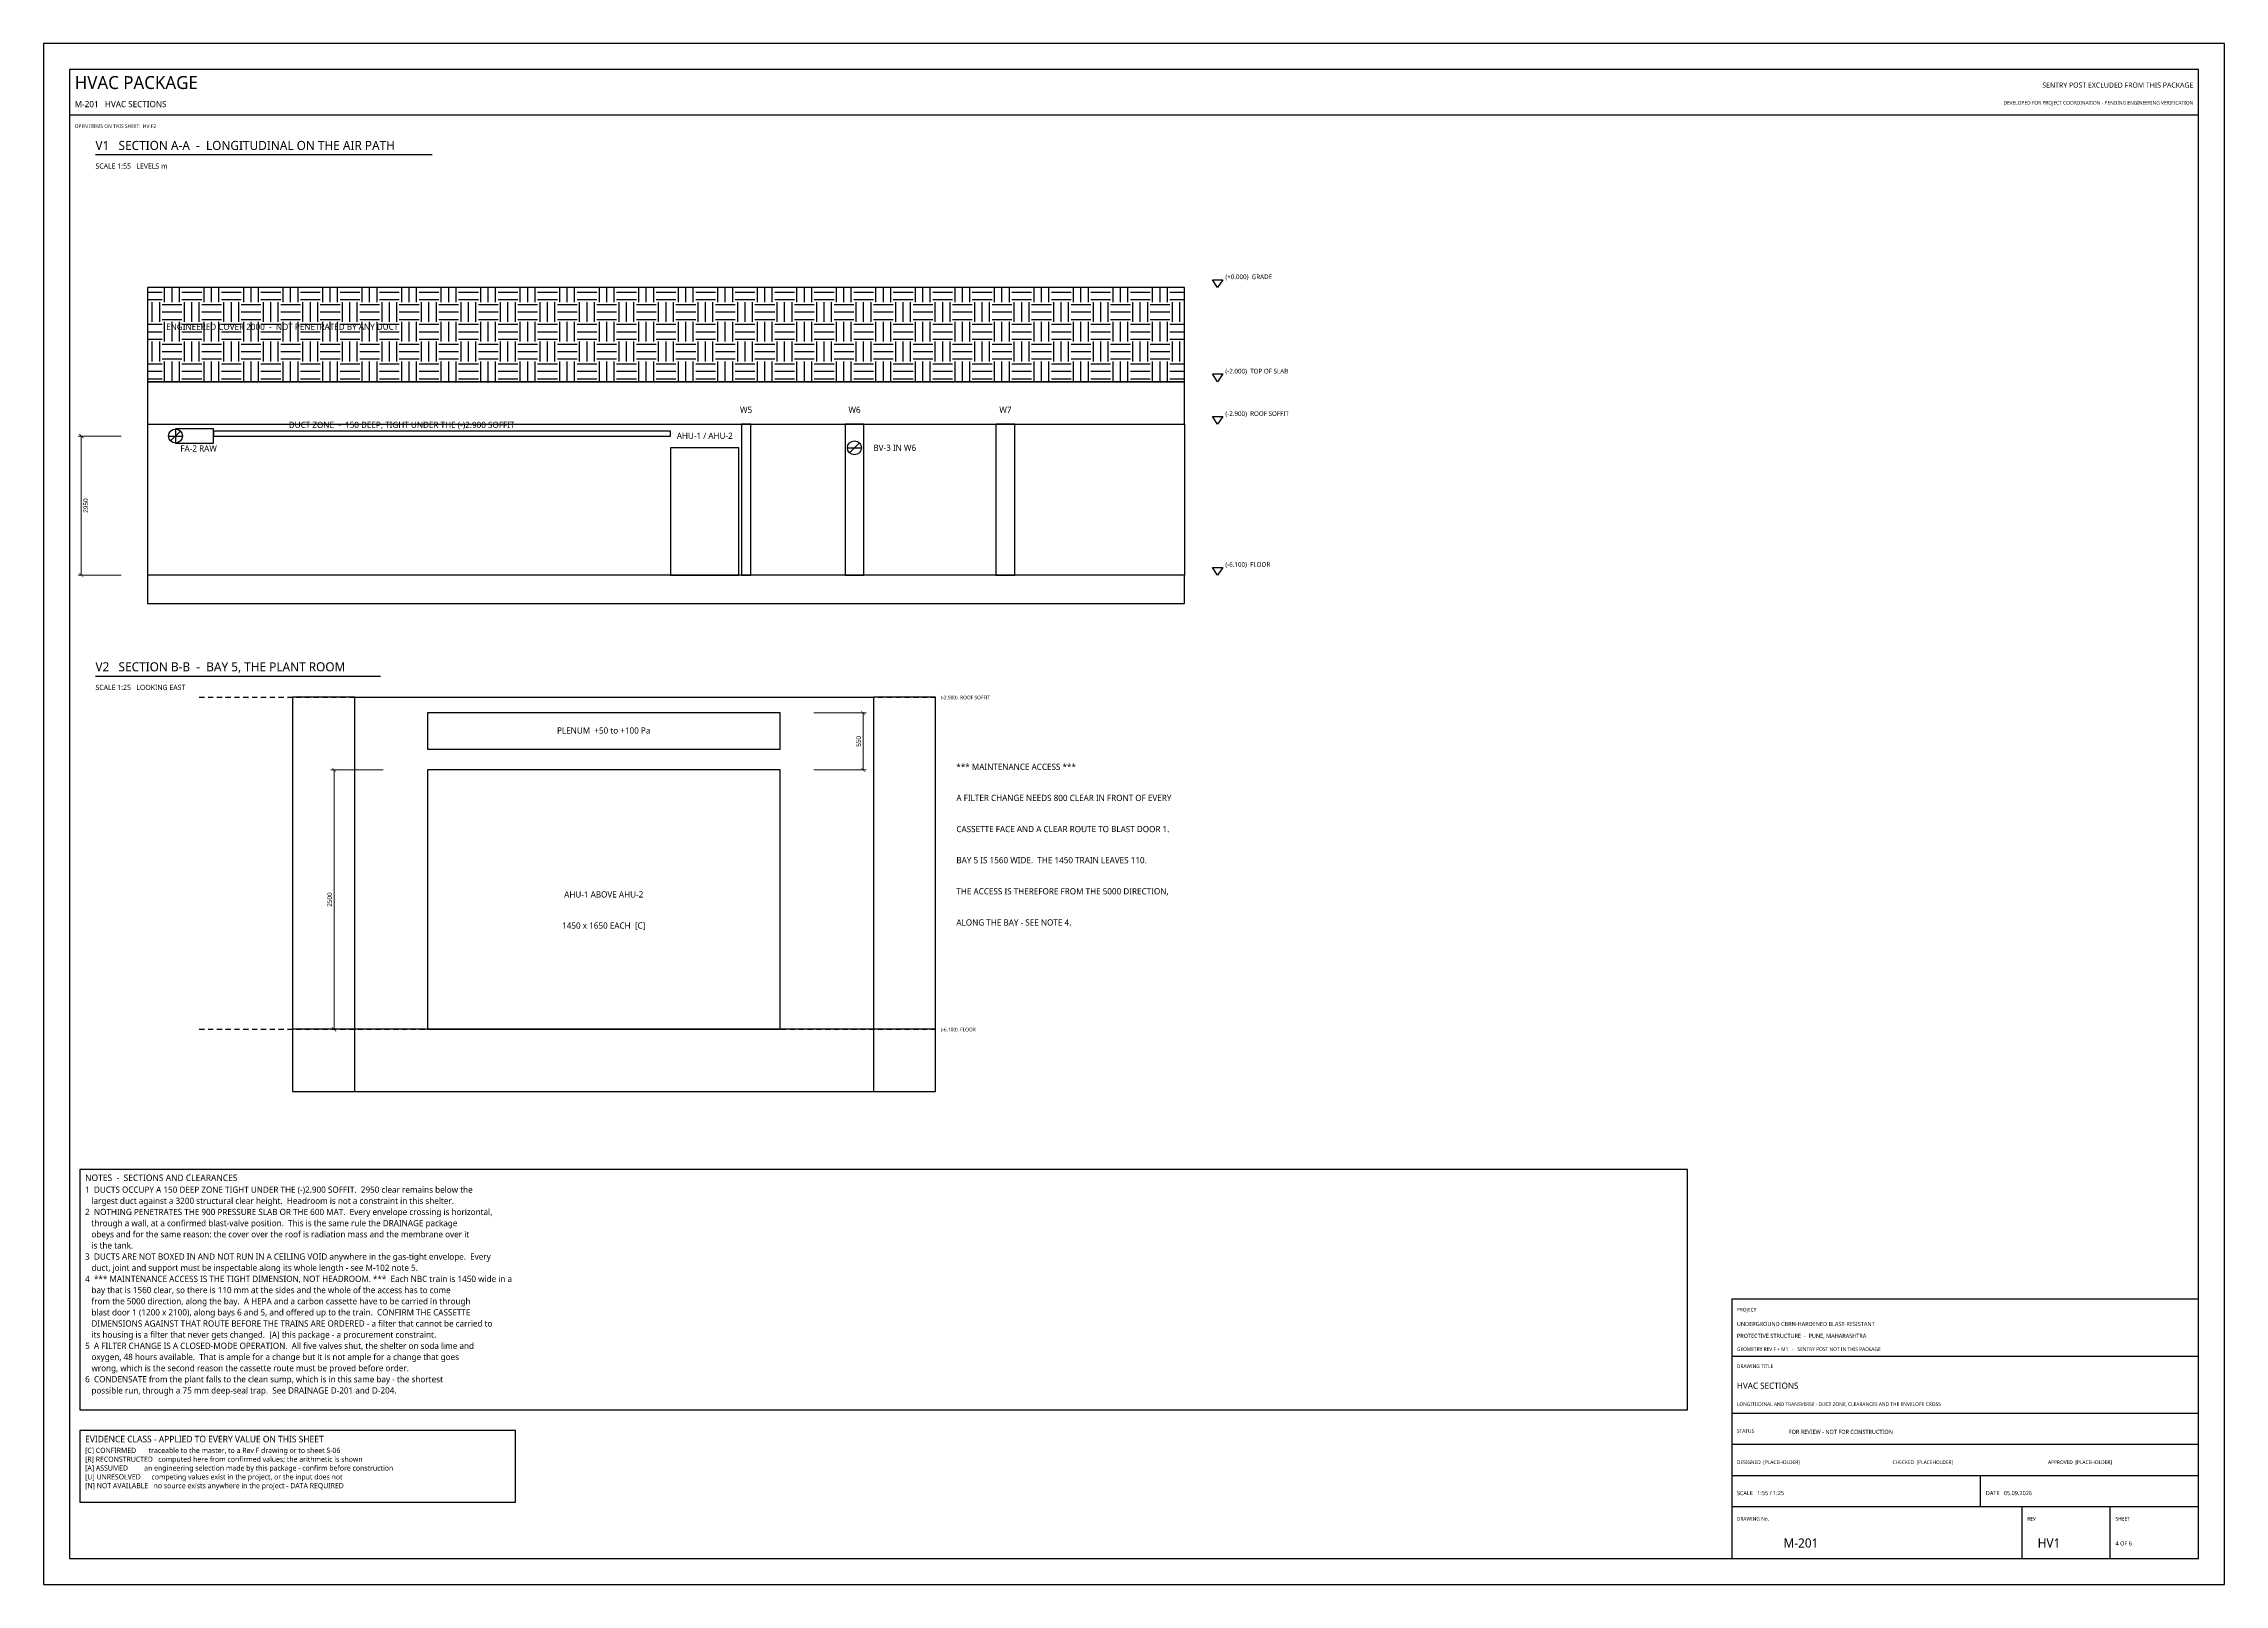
# Model space of a CAD drawing. Header units: millimetres. Extents: x 0 to 841, y 0 to 594.
import ezdxf
from ezdxf.enums import TextEntityAlignment as Align

# ---------------------------------------------------------------- set-up
doc = ezdxf.new("R2010")
doc.units = ezdxf.units.MM
for name, color, linetype in [('M-DAMPER', 6, 'Continuous'), ('M-DUCT-SUPPLY', 5, 'Continuous'), ('M-EQUIP', 2, 'Continuous'), ('M-EXISTING', 8, 'Continuous'), ('M-FLAG', 1, 'Continuous'), ('M-LEVEL', 4, 'Continuous'), ('M-STRUCT', 7, 'Continuous'), ('M-TEXT', 7, 'Continuous'), ('M-TITLE', 7, 'Continuous'), ('S-DIM', 4, 'Continuous'), ('S-EXISTING', 8, 'Continuous'), ('S-LEVEL', 4, 'Continuous'), ('S-NOTE', 7, 'Continuous'), ('S-TEXT', 7, 'Continuous'), ('S-TITLE', 7, 'Continuous')]:
    doc.layers.add(name, color=color, linetype=linetype)
doc.styles.add('OpenSans', font='OpenSans-Regular.ttf')
doc.dimstyles.new('SC-DIM', dxfattribs={"dimtxt": 1.8, "dimasz": 1.6, "dimexe": 1.2, "dimexo": 1, "dimgap": 0.8, "dimtad": 1, "dimdec": 0, "dimblk": 'ARCHTICK', "dimcen": 2.5, "dimclrd": 4, "dimclre": 4, "dimclrt": 4, "dimazin": 3, "dimtfac": 1, "dimtmove": 0, "dimatfit": 3, "dimlwd": 13, "dimlwe": 13})

# ---------------------------------------------------------------- blocks, each defined once
blk = doc.blocks.new('BVALVE')
at = {"layer": 'M-DAMPER'}
for p, q in [((-3, 0), (3, 0)), ((-2.1, -2.1), (2.1, 2.1))]:
    blk.add_line(p, q, dxfattribs=at)
blk.add_circle((0, 0), 3, dxfattribs=at)
blk = doc.blocks.new('LEVELMK')
at = {"layer": 'S-LEVEL'}
blk.add_lwpolyline([(0, 0), (-2, 3), (2, 3), (0, 0)], close=True, dxfattribs=at)
blk = doc.blocks.new('_ARCHTICK')
at = {"color": 0, "linetype": 'BYBLOCK', "const_width": 0.15}
blk.add_lwpolyline([(-0.5, -0.5), (0.5, 0.5)], dxfattribs=at)

msp = doc.modelspace()

# ---------------------------------------------------------------- hatches: boundary and pattern name
at = {"layer": 'S-EXISTING'}
h = msp.add_hatch(dxfattribs=at)
h.set_pattern_fill('EARTH', scale=1.2)
h.paths.add_polyline_path([(40, 463.636), (440, 463.636), (440, 500), (40, 500)])

# ---------------------------------------------------------------- linework, layer by layer
at = {"layer": 'M-DUCT-SUPPLY'}
msp.add_lwpolyline([(65.455, 442.727), (241.782, 442.727), (241.782, 444.545), (65.455, 444.545)], close=True, dxfattribs=at)
at = {"layer": 'M-EQUIP'}
for points in [[(241.782, 389.091), (268.145, 389.091), (268.145, 438.182), (241.782, 438.182)], [(148, 322), (284, 322), (284, 336), (148, 336)], [(148, 214), (284, 214), (284, 314), (148, 314)]]:
    msp.add_lwpolyline(points, close=True, dxfattribs=at)
at = {"layer": 'M-EXISTING'}
msp.add_lwpolyline([(40, 463.636), (440, 463.636), (440, 500), (40, 500)], close=True, dxfattribs=at)
at = {"layer": 'M-FLAG'}
msp.add_lwpolyline([(50.873, 440), (65.455, 440), (65.455, 445.455), (50.873, 445.455)], close=True, dxfattribs=at)
at = {"layer": 'M-LEVEL'}
for p, q in [((60, 342), (62, 342)), ((63.4, 342), (65.4, 342)), ((66.8, 342), (68.8, 342)), ((70.2, 342), (72.2, 342)), ((73.6, 342), (75.6, 342)), ((77, 342), (79, 342)), ((80.4, 342), (82.4, 342)), ((83.8, 342), (85.8, 342)), ((87.2, 342), (89.2, 342)), ((90.6, 342), (92.6, 342)), ((94, 342), (96, 342)), ((97.4, 342), (99.4, 342)), ((100.8, 342), (102.8, 342)), ((104.2, 342), (106.2, 342)), ((107.6, 342), (109.6, 342)), ((111, 342), (113, 342)), ((114.4, 342), (116.4, 342)), ((117.8, 342), (119.8, 342)), ((121.2, 342), (123.2, 342)), ((124.6, 342), (126.6, 342)), ((128, 342), (130, 342)), ((131.4, 342), (133.4, 342)), ((134.8, 342), (136.8, 342)), ((138.2, 342), (140.2, 342)), ((141.6, 342), (143.6, 342)), ((145, 342), (147, 342)), ((148.4, 342), (150.4, 342)), ((151.8, 342), (153.8, 342)), ((155.2, 342), (157.2, 342)), ((158.6, 342), (160.6, 342)), ((162, 342), (164, 342)), ((165.4, 342), (167.4, 342)), ((168.8, 342), (170.8, 342)), ((172.2, 342), (174.2, 342)), ((175.6, 342), (177.6, 342)), ((179, 342), (181, 342)), ((182.4, 342), (184.4, 342)), ((185.8, 342), (187.8, 342)), ((189.2, 342), (191.2, 342)), ((192.6, 342), (194.6, 342)), ((196, 342), (198, 342)), ((199.4, 342), (201.4, 342)), ((202.8, 342), (204.8, 342)), ((206.2, 342), (208.2, 342)), ((209.6, 342), (211.6, 342)), ((213, 342), (215, 342)), ((216.4, 342), (218.4, 342)), ((219.8, 342), (221.8, 342)), ((223.2, 342), (225.2, 342)), ((226.6, 342), (228.6, 342)), ((230, 342), (232, 342)), ((233.4, 342), (235.4, 342)), ((236.8, 342), (238.8, 342)), ((240.2, 342), (242.2, 342)), ((243.6, 342), (245.6, 342)), ((247, 342), (249, 342)), ((250.4, 342), (252.4, 342)), ((253.8, 342), (255.8, 342)), ((257.2, 342), (259.2, 342)), ((260.6, 342), (262.6, 342)), ((264, 342), (266, 342)), ((267.4, 342), (269.4, 342)), ((270.8, 342), (272.8, 342)), ((274.2, 342), (276.2, 342)), ((277.6, 342), (279.6, 342)), ((281, 342), (283, 342)), ((284.4, 342), (286.4, 342)), ((287.8, 342), (289.8, 342)), ((291.2, 342), (293.2, 342)), ((294.6, 342), (296.6, 342)), ((298, 342), (300, 342)), ((301.4, 342), (303.4, 342)), ((304.8, 342), (306.8, 342)), ((308.2, 342), (310.2, 342)), ((311.6, 342), (313.6, 342)), ((315, 342), (317, 342)), ((318.4, 342), (320.4, 342)), ((321.8, 342), (323.8, 342)), ((325.2, 342), (327.2, 342)), ((328.6, 342), (330.6, 342)), ((332, 342), (334, 342)), ((335.4, 342), (337.4, 342)), ((338.8, 342), (340.8, 342)), ((342.2, 342), (344, 342)), ((60, 214), (62, 214)), ((63.4, 214), (65.4, 214)), ((66.8, 214), (68.8, 214)), ((70.2, 214), (72.2, 214)), ((73.6, 214), (75.6, 214)), ((77, 214), (79, 214)), ((80.4, 214), (82.4, 214)), ((83.8, 214), (85.8, 214)), ((87.2, 214), (89.2, 214)), ((90.6, 214), (92.6, 214)), ((94, 214), (96, 214)), ((97.4, 214), (99.4, 214)), ((100.8, 214), (102.8, 214)), ((104.2, 214), (106.2, 214)), ((107.6, 214), (109.6, 214)), ((111, 214), (113, 214)), ((114.4, 214), (116.4, 214)), ((117.8, 214), (119.8, 214)), ((121.2, 214), (123.2, 214)), ((124.6, 214), (126.6, 214)), ((128, 214), (130, 214)), ((131.4, 214), (133.4, 214)), ((134.8, 214), (136.8, 214)), ((138.2, 214), (140.2, 214)), ((141.6, 214), (143.6, 214)), ((145, 214), (147, 214)), ((148.4, 214), (150.4, 214)), ((151.8, 214), (153.8, 214)), ((155.2, 214), (157.2, 214)), ((158.6, 214), (160.6, 214)), ((162, 214), (164, 214)), ((165.4, 214), (167.4, 214)), ((168.8, 214), (170.8, 214)), ((172.2, 214), (174.2, 214)), ((175.6, 214), (177.6, 214)), ((179, 214), (181, 214)), ((182.4, 214), (184.4, 214)), ((185.8, 214), (187.8, 214)), ((189.2, 214), (191.2, 214)), ((192.6, 214), (194.6, 214)), ((196, 214), (198, 214)), ((199.4, 214), (201.4, 214)), ((202.8, 214), (204.8, 214)), ((206.2, 214), (208.2, 214)), ((209.6, 214), (211.6, 214)), ((213, 214), (215, 214)), ((216.4, 214), (218.4, 214)), ((219.8, 214), (221.8, 214)), ((223.2, 214), (225.2, 214)), ((226.6, 214), (228.6, 214)), ((230, 214), (232, 214)), ((233.4, 214), (235.4, 214)), ((236.8, 214), (238.8, 214)), ((240.2, 214), (242.2, 214)), ((243.6, 214), (245.6, 214)), ((247, 214), (249, 214)), ((250.4, 214), (252.4, 214)), ((253.8, 214), (255.8, 214)), ((257.2, 214), (259.2, 214)), ((260.6, 214), (262.6, 214)), ((264, 214), (266, 214)), ((267.4, 214), (269.4, 214)), ((270.8, 214), (272.8, 214)), ((274.2, 214), (276.2, 214)), ((277.6, 214), (279.6, 214)), ((281, 214), (283, 214)), ((284.4, 214), (286.4, 214)), ((287.8, 214), (289.8, 214)), ((291.2, 214), (293.2, 214)), ((294.6, 214), (296.6, 214)), ((298, 214), (300, 214)), ((301.4, 214), (303.4, 214)), ((304.8, 214), (306.8, 214)), ((308.2, 214), (310.2, 214)), ((311.6, 214), (313.6, 214)), ((315, 214), (317, 214)), ((318.4, 214), (320.4, 214)), ((321.8, 214), (323.8, 214)), ((325.2, 214), (327.2, 214)), ((328.6, 214), (330.6, 214)), ((332, 214), (334, 214)), ((335.4, 214), (337.4, 214)), ((338.8, 214), (340.8, 214)), ((342.2, 214), (344, 214))]:
    msp.add_line(p, q, dxfattribs=at)
at = {"layer": 'M-STRUCT'}
for p, q in [((40, 447.273), (40, 389.091)), ((440, 447.273), (440, 389.091)), ((120, 342), (320, 342))]:
    msp.add_line(p, q, dxfattribs=at)
for points in [[(40, 447.273), (440, 447.273), (440, 463.636), (40, 463.636)], [(269.091, 389.091), (272.727, 389.091), (272.727, 447.273), (269.091, 447.273)], [(309.091, 389.091), (316.364, 389.091), (316.364, 447.273), (309.091, 447.273)], [(367.273, 389.091), (374.545, 389.091), (374.545, 447.273), (367.273, 447.273)], [(40, 378.182), (440, 378.182), (440, 389.091), (40, 389.091)], [(96, 190), (120, 190), (120, 342), (96, 342)], [(320, 190), (344, 190), (344, 342), (320, 342)], [(96, 190), (344, 190), (344, 214), (96, 214)]]:
    msp.add_lwpolyline(points, close=True, dxfattribs=at)
at = {"layer": 'M-TITLE'}
for p, q in [((10, 566.5), (831, 566.5)), ((651, 88), (831, 88)), ((651, 66), (831, 66)), ((651, 54), (831, 54)), ((651, 42), (831, 42)), ((747, 30), (747, 42)), ((651, 30), (831, 30)), ((763, 10), (763, 30)), ((797, 10), (797, 30))]:
    msp.add_line(p, q, dxfattribs=at)
msp.add_lwpolyline([(651, 10), (831, 10), (831, 110), (651, 110)], close=True, dxfattribs=at)
at = {"layer": 'S-TITLE'}
for p, q in [((20, 551.2), (149.835, 551.2)), ((20, 350.2), (129.939, 350.2))]:
    msp.add_line(p, q, dxfattribs=at)
for points in [[(0, 0), (841, 0), (841, 594), (0, 594)], [(10, 10), (831, 10), (831, 584), (10, 584)], [(14, 67.275), (634, 67.275), (634, 160), (14, 160)], [(14, 31.65), (182, 31.65), (182, 59.275), (14, 59.275)]]:
    msp.add_lwpolyline(points, close=True, dxfattribs=at)

# ---------------------------------------------------------------- block references
at = {"xscale": 0.9, "yscale": 0.9}
for p in [(50.873, 442.727), (312.691, 438.182)]:
    msp.add_blockref('BVALVE', p, dxfattribs=at)
at = {"layer": 'S-LEVEL'}
for p in [(452.727, 500), (452.727, 463.636), (452.727, 447.273), (452.727, 389.091)]:
    msp.add_blockref('LEVELMK', p, dxfattribs=at)

# ---------------------------------------------------------------- texts
at = {"layer": 'M-DAMPER', "style": 'OpenSans'}
msp.add_text('BV-3 IN W6', height=2.4, dxfattribs=at).set_placement((320, 438.182), align=Align.MIDDLE_LEFT)
at = {"layer": 'M-DUCT-SUPPLY', "style": 'OpenSans'}
msp.add_text('DUCT ZONE  -  150 DEEP, TIGHT UNDER THE (-)2.900 SOFFIT', height=2.4, dxfattribs=at).set_placement((94.545, 445.818))
at = {"layer": 'M-EQUIP', "style": 'OpenSans'}
msp.add_text('AHU-1 / AHU-2', height=2.4, dxfattribs=at).set_placement((254.964, 440.909), align=Align.BOTTOM_CENTER)
for s, p in [('PLENUM  +50 to +100 Pa', (216, 329.2)), ('AHU-1 ABOVE AHU-2', (216, 266)), ('1450 x 1650 EACH  [C]', (216, 254))]:
    msp.add_text(s, height=2.4, dxfattribs=at).set_placement(p, align=Align.MIDDLE_CENTER)
at = {"layer": 'M-EXISTING', "style": 'OpenSans'}
msp.add_text('ENGINEERED COVER 2000  -  NOT PENETRATED BY ANY DUCT', height=2.4, dxfattribs=at).set_placement((47.273, 483.636))
at = {"layer": 'M-FLAG', "style": 'OpenSans'}
for s, height, p in [('DEVELOPED FOR PROJECT COORDINATION - PENDING ENGINEERING VERIFICATION', 1.4, (829, 570.5)), ('SENTRY POST EXCLUDED FROM THIS PACKAGE', 2, (829, 577))]:
    msp.add_text(s, height=height, dxfattribs=at).set_placement(p, align=Align.RIGHT)
for s, height, p in [('OPEN ITEMS ON THIS SHEET:  HV-F2', 1.4, (12, 561.5)), ('FA-2 RAW', 2.4, (52.727, 436.727)), ('*** MAINTENANCE ACCESS ***', 2.4, (352, 314)), ('A FILTER CHANGE NEEDS 800 CLEAR IN FRONT OF EVERY', 2.4, (352, 302)), ('CASSETTE FACE AND A CLEAR ROUTE TO BLAST DOOR 1.', 2.4, (352, 290)), ('BAY 5 IS 1560 WIDE.  THE 1450 TRAIN LEAVES 110.', 2.4, (352, 278)), ('THE ACCESS IS THEREFORE FROM THE 5000 DIRECTION,', 2.4, (352, 266)), ('ALONG THE BAY - SEE NOTE 4.', 2.4, (352, 254)), ('FOR REVIEW - NOT FOR CONSTRUCTION', 1.6, (673, 58))]:
    msp.add_text(s, height=height, dxfattribs=at).set_placement(p)
at = {"layer": 'M-LEVEL', "style": 'OpenSans'}
for s, p in [('(-2.900)  ROOF SOFFIT', (346, 341.2)), ('(-6.100)  FLOOR', (346, 213.2))]:
    msp.add_text(s, height=1.4, dxfattribs=at).set_placement(p)
at = {"layer": 'M-TEXT', "style": 'OpenSans'}
for s, p in [('W5', (270.909, 450.909)), ('W6', (312.727, 450.909)), ('W7', (370.909, 450.909))]:
    msp.add_text(s, height=2.4, dxfattribs=at).set_placement(p, align=Align.BOTTOM_CENTER)
at = {"layer": 'M-TITLE', "style": 'OpenSans'}
for s, height, p in [('HVAC PACKAGE', 5, (12, 576.5)), ('M-201   HVAC SECTIONS', 2.4, (12, 569.5)), ('PROJECT', 1.4, (653, 105.2)), ('UNDERGROUND CBRN-HARDENED BLAST-RESISTANT', 1.6, (653, 99.6)), ('PROTECTIVE STRUCTURE  -  PUNE, MAHARASHTRA', 1.6, (653, 95)), ('GEOMETRY REV F + M1   -   SENTRY POST NOT IN THIS PACKAGE', 1.4, (653, 90)), ('DRAWING TITLE', 1.4, (653, 83.4)), ('HVAC SECTIONS', 2.4, (653, 75.4)), ('LONGITUDINAL AND TRANSVERSE - DUCT ZONE, CLEARANCES AND THE ENVELOPE CROSS', 1.4, (653, 68.8)), ('STATUS', 1.4, (653, 58.4)), ('DESIGNED  [PLACEHOLDER]', 1.4, (653, 46.4)), ('CHECKED  [PLACEHOLDER]', 1.4, (713, 46.4)), ('APPROVED  [PLACEHOLDER]', 1.4, (773, 46.4)), ('SCALE   1:55 / 1:25', 1.6, (653, 34.4)), ('DATE   05.09.2026', 1.6, (749, 34.4)), ('DRAWING No.', 1.4, (653, 24.6)), ('REV', 1.4, (765, 24.6)), ('SHEET', 1.4, (799, 24.6)), ('M-201', 3.5, (671, 14.2)), ('HV1', 3.5, (769, 14.2)), ('4 OF 6', 1.6, (799, 15))]:
    msp.add_text(s, height=height, dxfattribs=at).set_placement(p)
at = {"layer": 'S-LEVEL', "style": 'OpenSans'}
for s, p in [('(+0.000)  GRADE', (455.727, 503.2)), ('(-2.000)  TOP OF SLAB', (455.727, 466.836)), ('(-2.900)  ROOF SOFFIT', (455.727, 450.473)), ('(-6.100)  FLOOR', (455.727, 392.291))]:
    msp.add_text(s, height=1.8, dxfattribs=at).set_placement(p)
at = {"layer": 'S-NOTE', "style": 'OpenSans'}
for s, height, p in [('1  DUCTS OCCUPY A 150 DEEP ZONE TIGHT UNDER THE (-)2.900 SOFFIT.  2950 clear remains below the', 2.4, (16, 150.975)), ('2  NOTHING PENETRATES THE 900 PRESSURE SLAB OR THE 600 MAT.  Every envelope crossing is horizontal,', 2.4, (16, 142.375)), ('   largest duct against a 3200 structural clear height.  Headroom is not a constraint in this shelter.', 2.4, (16, 146.675)), ('   through a wall, at a confirmed blast-valve position.  This is the same rule the DRAINAGE package', 2.4, (16, 138.075)), ('   obeys and for the same reason: the cover over the roof is radiation mass and the membrane over it', 2.4, (16, 133.775)), ('3  DUCTS ARE NOT BOXED IN AND NOT RUN IN A CEILING VOID anywhere in the gas-tight envelope.  Every', 2.4, (16, 125.175)), ('   is the tank.', 2.4, (16, 129.475)), ('4  *** MAINTENANCE ACCESS IS THE TIGHT DIMENSION, NOT HEADROOM. ***  Each NBC train is 1450 wide in a', 2.4, (16, 116.575)), ('   duct, joint and support must be inspectable along its whole length - see M-102 note 5.', 2.4, (16, 120.875)), ('   from the 5000 direction, along the bay.  A HEPA and a carbon cassette have to be carried in through', 2.4, (16, 107.975)), ('   bay that is 1560 clear, so there is 110 mm at the sides and the whole of the access has to come', 2.4, (16, 112.275)), ('   blast door 1 (1200 x 2100), along bays 6 and 5, and offered up to the train.  CONFIRM THE CASSETTE', 2.4, (16, 103.675)), ('   DIMENSIONS AGAINST THAT ROUTE BEFORE THE TRAINS ARE ORDERED - a filter that cannot be carried to', 2.4, (16, 99.375)), ('5  A FILTER CHANGE IS A CLOSED-MODE OPERATION.  All five valves shut, the shelter on soda lime and', 2.4, (16, 90.775)), ('   its housing is a filter that never gets changed.  [A] this package - a procurement constraint.', 2.4, (16, 95.075)), ('   wrong, which is the second reason the cassette route must be proved before order.', 2.4, (16, 82.175)), ('   oxygen, 48 hours available.  That is ample for a change but it is not ample for a change that goes', 2.4, (16, 86.475)), ('6  CONDENSATE from the plant falls to the clean sump, which is in this same bay - the shortest', 2.4, (16, 77.875)), ('   possible run, through a 75 mm deep-seal trap.  See DRAINAGE D-201 and D-204.', 2.4, (16, 73.575)), ('[C] CONFIRMED       traceable to the master, to a Rev F drawing or to sheet S-06', 2, (16, 50.65)), ('[R] RECONSTRUCTED   computed here from confirmed values; the arithmetic is shown', 2, (16, 47.25)), ('[A] ASSUMED         an engineering selection made by this package - confirm before construction', 2, (16, 43.85)), ('[U] UNRESOLVED      competing values exist in the project, or the input does not', 2, (16, 40.45)), ('[N] NOT AVAILABLE   no source exists anywhere in the project - DATA REQUIRED', 2, (16, 37.05))]:
    msp.add_text(s, height=height, dxfattribs=at).set_placement(p)
at = {"layer": 'S-TEXT', "style": 'OpenSans'}
for s, p in [('SCALE 1:55   LEVELS m', (20, 545.8)), ('SCALE 1:25   LOOKING EAST', (20, 344.8))]:
    msp.add_text(s, height=2, dxfattribs=at).set_placement(p)
at = {"layer": 'S-TITLE', "style": 'OpenSans'}
for s, height, p in [('V1   SECTION A-A  -  LONGITUDINAL ON THE AIR PATH', 3.5, (20, 553)), ('V2   SECTION B-B  -  BAY 5, THE PLANT ROOM', 3.5, (20, 352)), ('NOTES  -  SECTIONS AND CLEARANCES', 2.5, (16, 155.5)), ('EVIDENCE CLASS - APPLIED TO EVERY VALUE ON THIS SHEET', 2.5, (16, 54.775))]:
    msp.add_text(s, height=height, dxfattribs=at).set_placement(p)

# ---------------------------------------------------------------- dimensions: what is measured, and where the dimension line sits
at = {"layer": 'S-DIM'}
for base, p1, p2, override in [((14.545, 442.727), (30.909, 442.727), (30.909, 389.091), {"dimlfac": 55}), ((316, 314), (296, 314), (296, 336), {"dimlfac": 25}), ((112, 214), (132, 214), (132, 314), {"dimlfac": 25})]:
    msp.add_linear_dim(base=base, p1=p1, p2=p2, angle=90, dimstyle='SC-DIM', override=override, dxfattribs=at).render()

doc.saveas('drawing.dxf')
